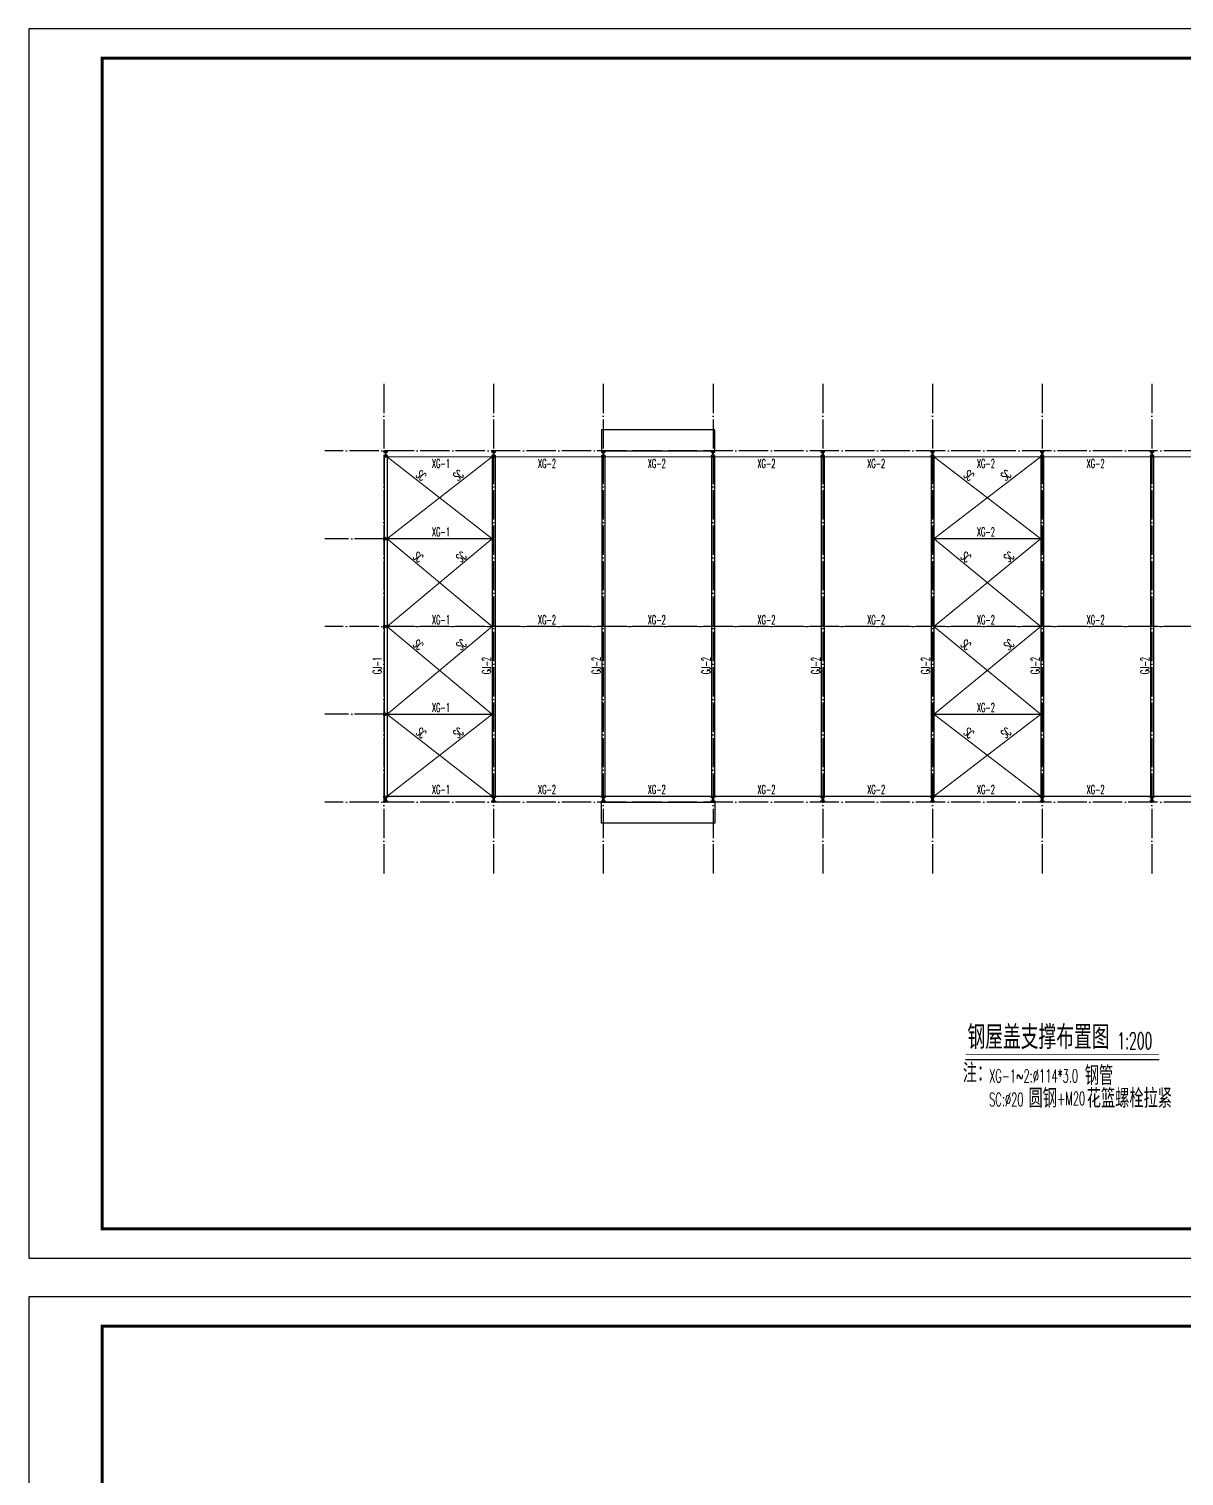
# Model space of a CAD drawing. Extents: x 32177600 to 32582346, y -189249 to 154687.
# Drawn here: x 32335937 to 32414897, y -30856 to 68042 of the extents above; entities that cross this region are included whole.
import ezdxf

# ---------------------------------------------------------------- set-up
doc = ezdxf.new("R2010")
doc.units = 0
doc.header["$LTSCALE"] = 1000
doc.header["$MEASUREMENT"] = 0
doc.linetypes.add('ACAD_ISO04W100', pattern=[30.5, 24, -3, 0.5, -3])
doc.linetypes.add('DOTE', pattern=[2.42, 2, -0.2, 0.02, -0.2])
doc.layers.get('0').update_dxf_attribs({"linetype": 'CONTINUOUS'})
for name, color, linetype in [('DIM_TEXT', 3, 'CONTINUOUS'), ('DOTE', 1, 'ACAD_ISO04W100'), ('PUB_TEXT', 7, 'CONTINUOUS'), ('PUB_TITLE', 4, 'CONTINUOUS'), ('标注、文字', 3, 'CONTINUOUS'), ('钢梁', 2, 'CONTINUOUS')]:
    doc.layers.add(name, color=color, linetype=linetype)
doc.styles.add('_HZTXT', font='txt.shx', dxfattribs={"width": 0.8, "bigfont": 'hztxt.shx'})
doc.styles.add('_SIMPLEX', font='SIMPLEX', dxfattribs={"width": 0.8})

msp = doc.modelspace()

# ---------------------------------------------------------------- hatches: boundary and pattern name
for points in [[(32360439.4, 39122.8), (32360439.4, 39202.8), (32360199.4, 39202.8), (32360199.4, 39122.8), (32360279.4, 39122.8), (32360279.4, 38882.8), (32360199.4, 38882.8), (32360199.4, 38802.8), (32360439.4, 38802.8), (32360439.4, 38882.8), (32360359.4, 38882.8), (32360359.4, 39122.8)], [(32367819.4, 39122.8), (32367819.4, 39202.8), (32367579.4, 39202.8), (32367579.4, 39122.8), (32367659.4, 39122.8), (32367659.4, 38882.8), (32367579.4, 38882.8), (32367579.4, 38802.8), (32367819.4, 38802.8), (32367819.4, 38882.8), (32367739.4, 38882.8), (32367739.4, 39122.8)], [(32375319.4, 39122.8), (32375319.4, 39202.8), (32375079.4, 39202.8), (32375079.4, 39122.8), (32375159.4, 39122.8), (32375159.4, 38882.8), (32375079.4, 38882.8), (32375079.4, 38802.8), (32375319.4, 38802.8), (32375319.4, 38882.8), (32375239.4, 38882.8), (32375239.4, 39122.8)], [(32382819.4, 39122.8), (32382819.4, 39202.8), (32382579.4, 39202.8), (32382579.4, 39122.8), (32382659.4, 39122.8), (32382659.4, 38882.8), (32382579.4, 38882.8), (32382579.4, 38802.8), (32382819.4, 38802.8), (32382819.4, 38882.8), (32382739.4, 38882.8), (32382739.4, 39122.8)], [(32390319.4, 39122.8), (32390319.4, 39202.8), (32390079.4, 39202.8), (32390079.4, 39122.8), (32390159.4, 39122.8), (32390159.4, 38882.8), (32390079.4, 38882.8), (32390079.4, 38802.8), (32390319.4, 38802.8), (32390319.4, 38882.8), (32390239.4, 38882.8), (32390239.4, 39122.8)], [(32397819.4, 39122.8), (32397819.4, 39202.8), (32397579.4, 39202.8), (32397579.4, 39122.8), (32397659.4, 39122.8), (32397659.4, 38882.8), (32397579.4, 38882.8), (32397579.4, 38802.8), (32397819.4, 38802.8), (32397819.4, 38882.8), (32397739.4, 38882.8), (32397739.4, 39122.8)], [(32405319.4, 39122.8), (32405319.4, 39202.8), (32405079.4, 39202.8), (32405079.4, 39122.8), (32405159.4, 39122.8), (32405159.4, 38882.8), (32405079.4, 38882.8), (32405079.4, 38802.8), (32405319.4, 38802.8), (32405319.4, 38882.8), (32405239.4, 38882.8), (32405239.4, 39122.8)], [(32412819.4, 39122.8), (32412819.4, 39202.8), (32412579.4, 39202.8), (32412579.4, 39122.8), (32412659.4, 39122.8), (32412659.4, 38882.8), (32412579.4, 38882.8), (32412579.4, 38802.8), (32412819.4, 38802.8), (32412819.4, 38882.8), (32412739.4, 38882.8), (32412739.4, 39122.8)], [(32360279.4, 33102.8), (32360199.4, 33102.8), (32360199.4, 33302.8), (32360279.4, 33302.8), (32360279.4, 33242.8), (32360419.4, 33242.8), (32360419.4, 33302.8), (32360499.4, 33302.8), (32360499.4, 33102.8), (32360419.4, 33102.8), (32360419.4, 33162.8), (32360279.4, 33162.8)], [(32360279.4, 27102.8), (32360199.4, 27102.8), (32360199.4, 27302.8), (32360279.4, 27302.8), (32360279.4, 27242.8), (32360419.4, 27242.8), (32360419.4, 27302.8), (32360499.4, 27302.8), (32360499.4, 27102.8), (32360419.4, 27102.8), (32360419.4, 27162.8), (32360279.4, 27162.8)], [(32360279.4, 21102.8), (32360199.4, 21102.8), (32360199.4, 21302.8), (32360279.4, 21302.8), (32360279.4, 21242.8), (32360419.4, 21242.8), (32360419.4, 21302.8), (32360499.4, 21302.8), (32360499.4, 21102.8), (32360419.4, 21102.8), (32360419.4, 21162.8), (32360279.4, 21162.8)], [(32360439.4, 15282.8), (32360439.4, 15202.8), (32360199.4, 15202.8), (32360199.4, 15282.8), (32360279.4, 15282.8), (32360279.4, 15522.8), (32360199.4, 15522.8), (32360199.4, 15602.8), (32360439.4, 15602.8), (32360439.4, 15522.8), (32360359.4, 15522.8), (32360359.4, 15282.8)], [(32367819.4, 15282.8), (32367819.4, 15202.8), (32367579.4, 15202.8), (32367579.4, 15282.8), (32367659.4, 15282.8), (32367659.4, 15522.8), (32367579.4, 15522.8), (32367579.4, 15602.8), (32367819.4, 15602.8), (32367819.4, 15522.8), (32367739.4, 15522.8), (32367739.4, 15282.8)], [(32375319.4, 15282.8), (32375319.4, 15202.8), (32375079.4, 15202.8), (32375079.4, 15282.8), (32375159.4, 15282.8), (32375159.4, 15522.8), (32375079.4, 15522.8), (32375079.4, 15602.8), (32375319.4, 15602.8), (32375319.4, 15522.8), (32375239.4, 15522.8), (32375239.4, 15282.8)], [(32382819.4, 15282.8), (32382819.4, 15202.8), (32382579.4, 15202.8), (32382579.4, 15282.8), (32382659.4, 15282.8), (32382659.4, 15522.8), (32382579.4, 15522.8), (32382579.4, 15602.8), (32382819.4, 15602.8), (32382819.4, 15522.8), (32382739.4, 15522.8), (32382739.4, 15282.8)], [(32390319.4, 15282.8), (32390319.4, 15202.8), (32390079.4, 15202.8), (32390079.4, 15282.8), (32390159.4, 15282.8), (32390159.4, 15522.8), (32390079.4, 15522.8), (32390079.4, 15602.8), (32390319.4, 15602.8), (32390319.4, 15522.8), (32390239.4, 15522.8), (32390239.4, 15282.8)], [(32397819.4, 15282.8), (32397819.4, 15202.8), (32397579.4, 15202.8), (32397579.4, 15282.8), (32397659.4, 15282.8), (32397659.4, 15522.8), (32397579.4, 15522.8), (32397579.4, 15602.8), (32397819.4, 15602.8), (32397819.4, 15522.8), (32397739.4, 15522.8), (32397739.4, 15282.8)], [(32405319.4, 15282.8), (32405319.4, 15202.8), (32405079.4, 15202.8), (32405079.4, 15282.8), (32405159.4, 15282.8), (32405159.4, 15522.8), (32405079.4, 15522.8), (32405079.4, 15602.8), (32405319.4, 15602.8), (32405319.4, 15522.8), (32405239.4, 15522.8), (32405239.4, 15282.8)], [(32412819.4, 15282.8), (32412819.4, 15202.8), (32412579.4, 15202.8), (32412579.4, 15282.8), (32412659.4, 15282.8), (32412659.4, 15522.8), (32412579.4, 15522.8), (32412579.4, 15602.8), (32412819.4, 15602.8), (32412819.4, 15522.8), (32412739.4, 15522.8), (32412739.4, 15282.8)]]:
    msp.add_hatch(color=256).paths.add_polyline_path(points)

# ---------------------------------------------------------------- linework, layer by layer
at = {"elevation": 0}
for points in [[(32382819.4, 40642.8), (32375079.4, 40642.8), (32375079.4, 39202.8), (32382819.4, 39202.8)], [(32382819.4, 13762.8), (32375079.4, 13762.8), (32375079.4, 15202.8), (32382819.4, 15202.8)]]:
    msp.add_lwpolyline(points, close=True, dxfattribs=at)
for points in [[(32360439.4, 39122.8), (32360439.4, 39202.8), (32360199.4, 39202.8), (32360199.4, 39122.8), (32360279.4, 39122.8), (32360279.4, 38882.8), (32360199.4, 38882.8), (32360199.4, 38802.8), (32360439.4, 38802.8), (32360439.4, 38882.8), (32360359.4, 38882.8), (32360359.4, 39122.8), (32360439.4, 39122.8)], [(32367819.4, 39122.8), (32367819.4, 39202.8), (32367579.4, 39202.8), (32367579.4, 39122.8), (32367659.4, 39122.8), (32367659.4, 38882.8), (32367579.4, 38882.8), (32367579.4, 38802.8), (32367819.4, 38802.8), (32367819.4, 38882.8), (32367739.4, 38882.8), (32367739.4, 39122.8), (32367819.4, 39122.8)], [(32375319.4, 39122.8), (32375319.4, 39202.8), (32375079.4, 39202.8), (32375079.4, 39122.8), (32375159.4, 39122.8), (32375159.4, 38882.8), (32375079.4, 38882.8), (32375079.4, 38802.8), (32375319.4, 38802.8), (32375319.4, 38882.8), (32375239.4, 38882.8), (32375239.4, 39122.8), (32375319.4, 39122.8)], [(32382819.4, 39122.8), (32382819.4, 39202.8), (32382579.4, 39202.8), (32382579.4, 39122.8), (32382659.4, 39122.8), (32382659.4, 38882.8), (32382579.4, 38882.8), (32382579.4, 38802.8), (32382819.4, 38802.8), (32382819.4, 38882.8), (32382739.4, 38882.8), (32382739.4, 39122.8), (32382819.4, 39122.8)], [(32390319.4, 39122.8), (32390319.4, 39202.8), (32390079.4, 39202.8), (32390079.4, 39122.8), (32390159.4, 39122.8), (32390159.4, 38882.8), (32390079.4, 38882.8), (32390079.4, 38802.8), (32390319.4, 38802.8), (32390319.4, 38882.8), (32390239.4, 38882.8), (32390239.4, 39122.8), (32390319.4, 39122.8)], [(32397819.4, 39122.8), (32397819.4, 39202.8), (32397579.4, 39202.8), (32397579.4, 39122.8), (32397659.4, 39122.8), (32397659.4, 38882.8), (32397579.4, 38882.8), (32397579.4, 38802.8), (32397819.4, 38802.8), (32397819.4, 38882.8), (32397739.4, 38882.8), (32397739.4, 39122.8), (32397819.4, 39122.8)], [(32405319.4, 39122.8), (32405319.4, 39202.8), (32405079.4, 39202.8), (32405079.4, 39122.8), (32405159.4, 39122.8), (32405159.4, 38882.8), (32405079.4, 38882.8), (32405079.4, 38802.8), (32405319.4, 38802.8), (32405319.4, 38882.8), (32405239.4, 38882.8), (32405239.4, 39122.8), (32405319.4, 39122.8)], [(32412819.4, 39122.8), (32412819.4, 39202.8), (32412579.4, 39202.8), (32412579.4, 39122.8), (32412659.4, 39122.8), (32412659.4, 38882.8), (32412579.4, 38882.8), (32412579.4, 38802.8), (32412819.4, 38802.8), (32412819.4, 38882.8), (32412739.4, 38882.8), (32412739.4, 39122.8), (32412819.4, 39122.8)], [(32360279.4, 33102.8), (32360199.4, 33102.8), (32360199.4, 33302.8), (32360279.4, 33302.8), (32360279.4, 33242.8), (32360419.4, 33242.8), (32360419.4, 33302.8), (32360499.4, 33302.8), (32360499.4, 33102.8), (32360419.4, 33102.8), (32360419.4, 33162.8), (32360279.4, 33162.8), (32360279.4, 33102.8)], [(32360279.4, 27102.8), (32360199.4, 27102.8), (32360199.4, 27302.8), (32360279.4, 27302.8), (32360279.4, 27242.8), (32360419.4, 27242.8), (32360419.4, 27302.8), (32360499.4, 27302.8), (32360499.4, 27102.8), (32360419.4, 27102.8), (32360419.4, 27162.8), (32360279.4, 27162.8), (32360279.4, 27102.8)], [(32360279.4, 21102.8), (32360199.4, 21102.8), (32360199.4, 21302.8), (32360279.4, 21302.8), (32360279.4, 21242.8), (32360419.4, 21242.8), (32360419.4, 21302.8), (32360499.4, 21302.8), (32360499.4, 21102.8), (32360419.4, 21102.8), (32360419.4, 21162.8), (32360279.4, 21162.8), (32360279.4, 21102.8)], [(32360439.4, 15282.8), (32360439.4, 15202.8), (32360199.4, 15202.8), (32360199.4, 15282.8), (32360279.4, 15282.8), (32360279.4, 15522.8), (32360199.4, 15522.8), (32360199.4, 15602.8), (32360439.4, 15602.8), (32360439.4, 15522.8), (32360359.4, 15522.8), (32360359.4, 15282.8), (32360439.4, 15282.8)], [(32367819.4, 15282.8), (32367819.4, 15202.8), (32367579.4, 15202.8), (32367579.4, 15282.8), (32367659.4, 15282.8), (32367659.4, 15522.8), (32367579.4, 15522.8), (32367579.4, 15602.8), (32367819.4, 15602.8), (32367819.4, 15522.8), (32367739.4, 15522.8), (32367739.4, 15282.8), (32367819.4, 15282.8)], [(32375319.4, 15282.8), (32375319.4, 15202.8), (32375079.4, 15202.8), (32375079.4, 15282.8), (32375159.4, 15282.8), (32375159.4, 15522.8), (32375079.4, 15522.8), (32375079.4, 15602.8), (32375319.4, 15602.8), (32375319.4, 15522.8), (32375239.4, 15522.8), (32375239.4, 15282.8), (32375319.4, 15282.8)], [(32382819.4, 15282.8), (32382819.4, 15202.8), (32382579.4, 15202.8), (32382579.4, 15282.8), (32382659.4, 15282.8), (32382659.4, 15522.8), (32382579.4, 15522.8), (32382579.4, 15602.8), (32382819.4, 15602.8), (32382819.4, 15522.8), (32382739.4, 15522.8), (32382739.4, 15282.8), (32382819.4, 15282.8)], [(32390319.4, 15282.8), (32390319.4, 15202.8), (32390079.4, 15202.8), (32390079.4, 15282.8), (32390159.4, 15282.8), (32390159.4, 15522.8), (32390079.4, 15522.8), (32390079.4, 15602.8), (32390319.4, 15602.8), (32390319.4, 15522.8), (32390239.4, 15522.8), (32390239.4, 15282.8), (32390319.4, 15282.8)], [(32397819.4, 15282.8), (32397819.4, 15202.8), (32397579.4, 15202.8), (32397579.4, 15282.8), (32397659.4, 15282.8), (32397659.4, 15522.8), (32397579.4, 15522.8), (32397579.4, 15602.8), (32397819.4, 15602.8), (32397819.4, 15522.8), (32397739.4, 15522.8), (32397739.4, 15282.8), (32397819.4, 15282.8)], [(32405319.4, 15282.8), (32405319.4, 15202.8), (32405079.4, 15202.8), (32405079.4, 15282.8), (32405159.4, 15282.8), (32405159.4, 15522.8), (32405079.4, 15522.8), (32405079.4, 15602.8), (32405319.4, 15602.8), (32405319.4, 15522.8), (32405239.4, 15522.8), (32405239.4, 15282.8), (32405319.4, 15282.8)], [(32412819.4, 15282.8), (32412819.4, 15202.8), (32412579.4, 15202.8), (32412579.4, 15282.8), (32412659.4, 15282.8), (32412659.4, 15522.8), (32412579.4, 15522.8), (32412579.4, 15602.8), (32412819.4, 15602.8), (32412819.4, 15522.8), (32412739.4, 15522.8), (32412739.4, 15282.8), (32412819.4, 15282.8)]]:
    msp.add_lwpolyline(points, dxfattribs=at)
at = {"const_width": 80, "elevation": 0}
for points in [[(32360419.4, 38802.8), (32449979.4, 38802.8)], [(32360419.4, 38802.8), (32367599.4, 33202.8)], [(32367599.4, 38802.8), (32360419.4, 33202.8)], [(32397799.4, 38802.8), (32405099.4, 33202.8)], [(32405099.4, 38802.8), (32397799.4, 33202.8)], [(32360419.4, 33202.8), (32367599.4, 33202.8)], [(32367599.4, 33202.8), (32360419.4, 27202.8)], [(32360419.4, 33202.8), (32367599.4, 27202.8)], [(32397799.4, 33202.8), (32405099.4, 33202.8)], [(32360419.4, 21202.8), (32367599.4, 27202.8)], [(32367599.4, 21202.8), (32360419.4, 27202.8)], [(32360419.4, 27202.8), (32449979.4, 27202.8)], [(32367599.4, 15602.8), (32360419.4, 21202.8)], [(32360419.4, 15602.8), (32367599.4, 21202.8)], [(32360419.4, 21202.8), (32367599.4, 21202.8)], [(32405099.4, 15602.8), (32397799.4, 21202.8)], [(32397799.4, 15602.8), (32405099.4, 21202.8)], [(32397799.4, 21202.8), (32405099.4, 21202.8)], [(32360419.4, 15602.8), (32449979.4, 15602.8)]]:
    msp.add_lwpolyline(points, dxfattribs=at)
at = {"const_width": 80}
for points in [[(32405099.4, 33202.8), (32397799.4, 27202.8)], [(32397799.4, 33202.8), (32405099.4, 27202.8)], [(32397799.4, 21202.8), (32405099.4, 27202.8)], [(32405099.4, 21202.8), (32397799.4, 27202.8)]]:
    msp.add_lwpolyline(points, dxfattribs=at)
at = {"layer": 'DOTE', "linetype": 'DOTE'}
for p, q in [((32360199.4, 43779.7, 0), (32360199.4, 10308.2, 0)), ((32367699.4, 43779.7, 0), (32367699.4, 10308.2, 0)), ((32375199.4, 43779.7, 0), (32375199.4, 10308.2, 0)), ((32382699.4, 43779.7, 0), (32382699.4, 10308.2, 0)), ((32390199.4, 43779.7, 0), (32390199.4, 10308.2, 0)), ((32397699.4, 43779.7, 0), (32397699.4, 10308.2, 0)), ((32405199.4, 43779.7, 0), (32405199.4, 10308.2, 0)), ((32412699.4, 43779.7, 0), (32412699.4, 10308.2, 0)), ((32454225.3, 39202.8, 0), (32356173.5, 39202.8, 0)), ((32360199.4, 33202.8, 0), (32356173.5, 33202.8, 0)), ((32454225.3, 27202.8, 0), (32356173.5, 27202.8, 0)), ((32360199.4, 21202.8, 0), (32356173.5, 21202.8, 0)), ((32454225.3, 15202.8, 0), (32356173.5, 15202.8, 0))]:
    msp.add_line(p, q, dxfattribs=at)
at = {"layer": 'PUB_TITLE', "elevation": 0}
for points in [[(32335936.7, -15958.1), (32484536.7, -15958.1), (32484536.7, 68041.9), (32335936.7, 68041.9)], [(32335936.7, -102603.5), (32484536.7, -102603.5), (32484536.7, -18603.5), (32335936.7, -18603.5)]]:
    msp.add_lwpolyline(points, close=True, dxfattribs=at)
at = {"layer": 'PUB_TITLE', "const_width": 200, "elevation": 0}
for points in [[(32340936.7, -13958.1), (32482536.7, -13958.1), (32482536.7, 66041.9), (32340936.7, 66041.9)], [(32340936.7, -100603.5), (32482536.7, -100603.5), (32482536.7, -20603.5), (32340936.7, -20603.5)]]:
    msp.add_lwpolyline(points, close=True, dxfattribs=at)
at = {"layer": '标注、文字'}
msp.add_line((32399957.5, -2389.4), (32413191, -2389.4), dxfattribs=at)
at = {"layer": '标注、文字', "const_width": 50}
msp.add_lwpolyline([(32399957.5, -2051.1), (32413191, -2051.1)], dxfattribs=at)
at = {"layer": '钢梁'}
for p, q in [((32360219.4, 38802.8, 0), (32360219.4, 15602.8, 0)), ((32360419.4, 38802.8, 0), (32360419.4, 15602.8, 0)), ((32367599.4, 38802.8, 0), (32367599.4, 15602.8, 0)), ((32367799.4, 38802.8, 0), (32367799.4, 15602.8, 0)), ((32375099.4, 38802.8, 0), (32375099.4, 15602.8, 0)), ((32375299.4, 38802.8, 0), (32375299.4, 15602.8, 0)), ((32382599.4, 38802.8, 0), (32382599.4, 15602.8, 0)), ((32382799.4, 38802.8, 0), (32382799.4, 15602.8, 0)), ((32390099.4, 38802.8, 0), (32390099.4, 15602.8, 0)), ((32390299.4, 38802.8, 0), (32390299.4, 15602.8, 0)), ((32397599.4, 38802.8, 0), (32397599.4, 15602.8, 0)), ((32397799.4, 38802.8, 0), (32397799.4, 15602.8, 0)), ((32405099.4, 38802.8, 0), (32405099.4, 15602.8, 0)), ((32405299.4, 38802.8, 0), (32405299.4, 15602.8, 0)), ((32412599.4, 38802.8, 0), (32412599.4, 15602.8, 0)), ((32412799.4, 38802.8, 0), (32412799.4, 15602.8, 0))]:
    msp.add_line(p, q, dxfattribs=at)

# ---------------------------------------------------------------- texts
at = {"layer": 'DIM_TEXT'}
for s, height, style, width, p in [('钢屋盖支撑布置图', 1618.98, '_HZTXT', 0.75, (32400091.4, -1677.8)), ('1:200', 1125, '_SIMPLEX', 0.55, (32410340.1, -1677.8))]:
    msp.add_text(s, height=height, dxfattribs=dict(at, style=style, width=width)).set_placement(p)
at = {"layer": 'PUB_TEXT'}
for s, height, style, width, p in [('XG-1', 600, '_SIMPLEX', 0.55, (32363483.7, 38037.9, 0)), ('XG-2', 600, '_SIMPLEX', 0.55, (32370736, 38037.9, 0)), ('XG-2', 600, '_SIMPLEX', 0.55, (32378236, 38037.9, 0)), ('XG-2', 600, '_SIMPLEX', 0.55, (32385736, 38037.9, 0)), ('XG-2', 600, '_SIMPLEX', 0.55, (32393236, 38037.9, 0)), ('XG-2', 600, '_SIMPLEX', 0.55, (32400736, 38037.9, 0)), ('XG-2', 600, '_SIMPLEX', 0.55, (32408236, 38037.9, 0)), ('XG-1', 600, '_SIMPLEX', 0.55, (32363483.7, 33367.6, 0)), ('XG-2', 600, '_SIMPLEX', 0.55, (32400736, 33367.6, 0)), ('XG-1', 600, '_SIMPLEX', 0.55, (32363483.7, 27367.6, 0)), ('XG-2', 600, '_SIMPLEX', 0.55, (32370736, 27367.6, 0)), ('XG-2', 600, '_SIMPLEX', 0.55, (32378236, 27367.6, 0)), ('XG-2', 600, '_SIMPLEX', 0.55, (32385736, 27367.6, 0)), ('XG-2', 600, '_SIMPLEX', 0.55, (32393236, 27367.6, 0)), ('XG-2', 600, '_SIMPLEX', 0.55, (32400736, 27367.6, 0)), ('XG-2', 600, '_SIMPLEX', 0.55, (32408236, 27367.6, 0)), ('XG-1', 600, '_SIMPLEX', 0.55, (32363483.7, 21367.6, 0)), ('XG-2', 600, '_SIMPLEX', 0.55, (32400736, 21367.6, 0)), ('XG-1', 600, '_SIMPLEX', 0.55, (32363483.7, 15767.6, 0)), ('XG-2', 600, '_SIMPLEX', 0.55, (32370736, 15767.6, 0)), ('XG-2', 600, '_SIMPLEX', 0.55, (32378236, 15767.6, 0)), ('XG-2', 600, '_SIMPLEX', 0.55, (32385736, 15767.6, 0)), ('XG-2', 600, '_SIMPLEX', 0.55, (32393236, 15767.6, 0)), ('XG-2', 600, '_SIMPLEX', 0.55, (32400736, 15767.6, 0)), ('XG-2', 600, '_SIMPLEX', 0.55, (32408236, 15767.6, 0)), ('注：', 1295.18, '_HZTXT', 0.75, (32399773.3, -3960.5)), ('钢管', 1295.18, '_HZTXT', 0.75, (32408108.9, -4132.2)), ('XG-1~2:%%C114*3.0', 900, '_SIMPLEX', 0.55, (32401568.9, -3960.5)), ('SC:%%C20', 900, '_SIMPLEX', 0.55, (32401568.9, -5568.9)), ('圆钢', 1295.18, '_HZTXT', 0.75, (32404262.4, -5690.1)), ('+M20', 900, '_SIMPLEX', 0.55, (32406231.3, -5508.4)), ('花篮螺栓拉紧', 1295.18, '_HZTXT', 0.75, (32408245, -5690.1))]:
    msp.add_text(s, height=height, dxfattribs=dict(at, style=style, width=width)).set_placement(p)
at = {"layer": 'PUB_TEXT', "style": '_SIMPLEX', "width": 0.55}
for s, rotation, p in [('SC', 320.321021, (32362335.4, 37476, -97.8)), ('SC', 39.678979, (32365260.1, 37124.8, -97.8)), ('SC', 320.321021, (32399775.4, 37476, -97.8)), ('SC', 39.678979, (32402700.1, 37124.8, -97.8)), ('SC', 320.321021, (32362129.8, 31901.7, -97.8)), ('SC', 39.678979, (32365465.7, 31550.5, -97.8)), ('SC', 320.321021, (32399569.8, 31901.7, -97.8)), ('SC', 39.678979, (32402905.7, 31550.5, -97.8)), ('SC', 320.321021, (32362129.8, 25901.7, -97.8)), ('SC', 39.678979, (32365465.7, 25550.5, -97.8)), ('SC', 320.321021, (32399569.8, 25901.7, -97.8)), ('SC', 39.678979, (32402905.7, 25550.5, -97.8)), ('GJ-1', 90, (32360043.8, 23945.6, -97.8)), ('GJ-2', 90, (32367516.7, 23945.6, -97.8)), ('GJ-2', 90, (32375016.7, 23945.6, -97.8)), ('GJ-2', 90, (32382516.7, 23945.6, -97.8)), ('GJ-2', 90, (32390016.7, 23945.6, -97.8)), ('GJ-2', 90, (32397516.7, 23945.6, -97.8)), ('GJ-2', 90, (32405016.7, 23945.6, -97.8)), ('GJ-2', 90, (32412516.7, 23945.6, -97.8)), ('SC', 320.321021, (32362335.4, 19876, -97.8)), ('SC', 39.678979, (32365260.1, 19524.8, -97.8)), ('SC', 320.321021, (32399775.4, 19876, -97.8)), ('SC', 39.678979, (32402700.1, 19524.8, -97.8))]:
    msp.add_text(s, height=600, rotation=rotation, dxfattribs=at).set_placement(p)

doc.saveas('drawing.dxf')
